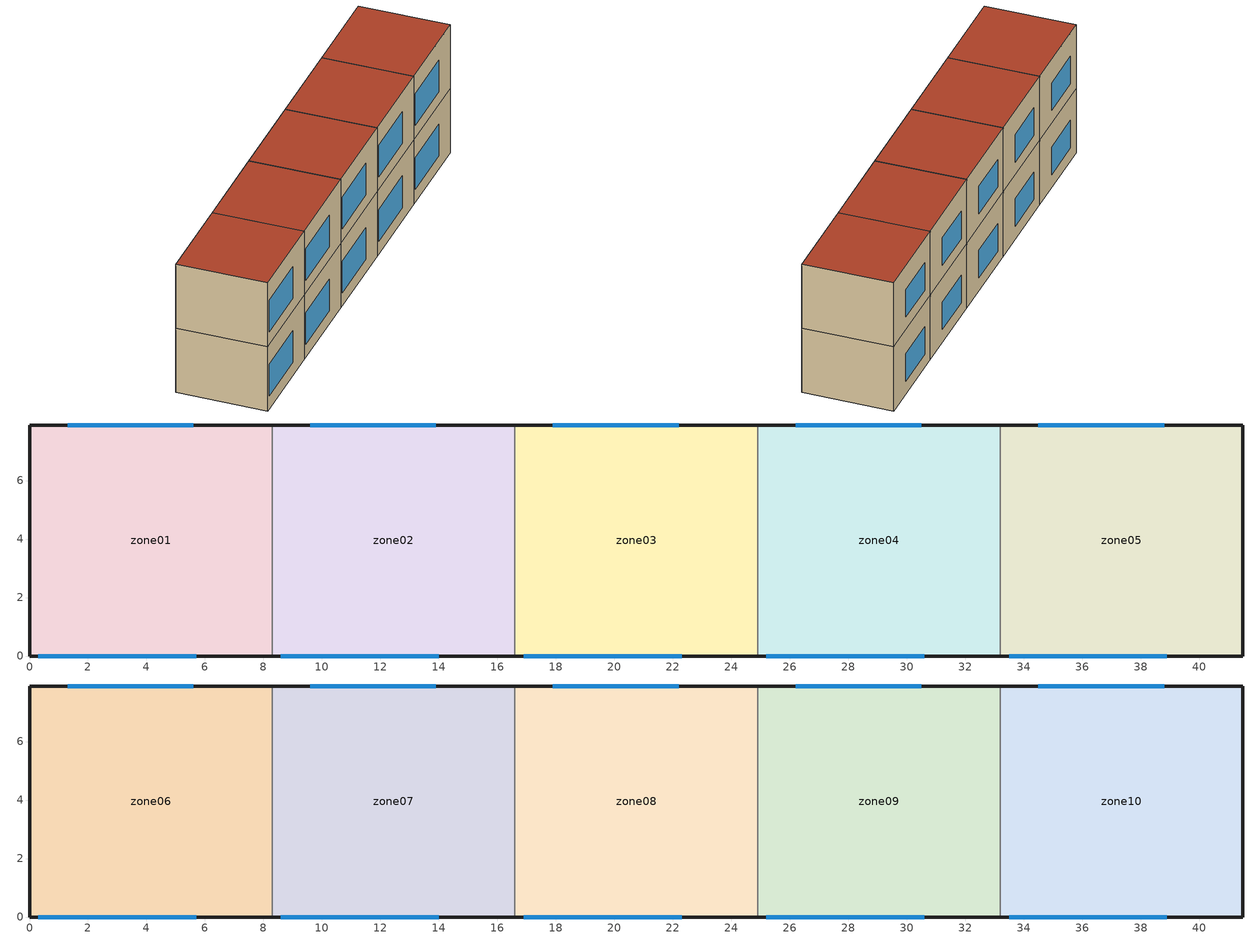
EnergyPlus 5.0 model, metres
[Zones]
zone01
 floor ground (GROUND_FLOOR): 8.3,7.9 8.3,0 0,0 0,7.9 z0
 wall outside (EXT_WALL): 8.3,7.9 0,7.9 0,0 8.3,0 z0:6.1
 wall to zone02 (ADJ_WALL): 8.3,0 8.3,7.9 z0:6.1
 window (EXT_WINDOW1): 0.3,0 5.7,0 z1.25:4.25; 5.6,7.9 1.3,7.9 z1.25:3.85
 ceiling to zone06 (ADJ_CEILING): 0,7.9 0,0 8.3,0 8.3,7.9 z6.1
zone02
 floor ground (GROUND_FLOOR): 16.6,7.9 16.6,0 8.3,0 8.3,7.9 z0
 wall outside (EXT_WALL): 16.6,7.9 8.3,7.9 / 8.3,0 16.6,0 z0:6.1
 wall to zone03 (ADJ_WALL): 16.6,0 16.6,7.9 z0:6.1
 wall to zone01 (ADJ_WALL): 8.3,7.9 8.3,0 z0:6.1
 window (EXT_WINDOW1): 8.6,0 14,0 z1.25:4.25; 13.9,7.9 9.6,7.9 z1.25:3.85
 ceiling to zone07 (ADJ_CEILING): 8.3,7.9 8.3,0 16.6,0 16.6,7.9 z6.1
zone03
 floor ground (GROUND_FLOOR): 24.9,7.9 24.9,0 16.6,0 16.6,7.9 z0
 wall outside (EXT_WALL): 24.9,7.9 16.6,7.9 / 16.6,0 24.9,0 z0:6.1
 wall to zone04 (ADJ_WALL): 24.9,0 24.9,7.9 z0:6.1
 wall to zone02 (ADJ_WALL): 16.6,7.9 16.6,0 z0:6.1
 window (EXT_WINDOW1): 16.9,0 22.3,0 z1.25:4.25; 22.2,7.9 17.9,7.9 z1.25:3.85
 ceiling to zone08 (ADJ_CEILING): 16.6,7.9 16.6,0 24.9,0 24.9,7.9 z6.1
zone04
 floor ground (GROUND_FLOOR): 33.2,7.9 33.2,0 24.9,0 24.9,7.9 z0
 wall outside (EXT_WALL): 33.2,7.9 24.9,7.9 / 24.9,0 33.2,0 z0:6.1
 wall to zone05 (ADJ_WALL): 33.2,0 33.2,7.9 z0:6.1
 wall to zone03 (ADJ_WALL): 24.9,7.9 24.9,0 z0:6.1
 window (EXT_WINDOW1): 25.2,0 30.6,0 z1.25:4.25; 30.5,7.9 26.2,7.9 z1.25:3.85
 ceiling to zone09 (ADJ_CEILING): 24.9,7.9 24.9,0 33.2,0 33.2,7.9 z6.1
zone05
 floor ground (GROUND_FLOOR): 41.5,7.9 41.5,0 33.2,0 33.2,7.9 z0
 wall outside (EXT_WALL): 33.2,0 41.5,0 41.5,7.9 33.2,7.9 z0:6.1
 wall to zone04 (ADJ_WALL): 33.2,7.9 33.2,0 z0:6.1
 window (EXT_WINDOW1): 33.5,0 38.9,0 z1.25:4.25; 38.8,7.9 34.5,7.9 z1.25:3.85
 ceiling to zone10 (ADJ_CEILING): 33.2,7.9 33.2,0 41.5,0 41.5,7.9 z6.1
zone06
 floor to zone01 (ADJ_CEILING): 8.3,7.9 8.3,0 0,0 0,7.9 z6.1
 wall outside (EXT_WALL): 8.3,7.9 0,7.9 0,0 8.3,0 z6.1:12.2
 wall to zone07 (ADJ_WALL): 8.3,0 8.3,7.9 z6.1:12.2
 window (EXT_WINDOW1): 0.3,0 5.7,0 z7.35:10.35; 5.6,7.9 1.3,7.9 z7.35:9.95
 roof outside (EXT_ROOF): 0,7.9 0,0 8.3,0 8.3,7.9 z12.2
zone07
 floor to zone02 (ADJ_CEILING): 16.6,7.9 16.6,0 8.3,0 8.3,7.9 z6.1
 wall outside (EXT_WALL): 16.6,7.9 8.3,7.9 / 8.3,0 16.6,0 z6.1:12.2
 wall to zone08 (ADJ_WALL): 16.6,0 16.6,7.9 z6.1:12.2
 wall to zone06 (ADJ_WALL): 8.3,7.9 8.3,0 z6.1:12.2
 window (EXT_WINDOW1): 8.6,0 14,0 z7.35:10.35; 13.9,7.9 9.6,7.9 z7.35:9.95
 roof outside (EXT_ROOF): 8.3,7.9 8.3,0 16.6,0 16.6,7.9 z12.2
zone08
 floor to zone03 (ADJ_CEILING): 24.9,7.9 24.9,0 16.6,0 16.6,7.9 z6.1
 wall outside (EXT_WALL): 24.9,7.9 16.6,7.9 / 16.6,0 24.9,0 z6.1:12.2
 wall to zone09 (ADJ_WALL): 24.9,0 24.9,7.9 z6.1:12.2
 wall to zone07 (ADJ_WALL): 16.6,7.9 16.6,0 z6.1:12.2
 window (EXT_WINDOW1): 16.9,0 22.3,0 z7.35:10.35; 22.2,7.9 17.9,7.9 z7.35:9.95
 roof outside (EXT_ROOF): 16.6,7.9 16.6,0 24.9,0 24.9,7.9 z12.2
zone09
 floor to zone04 (ADJ_CEILING): 33.2,7.9 33.2,0 24.9,0 24.9,7.9 z6.1
 wall outside (EXT_WALL): 33.2,7.9 24.9,7.9 / 24.9,0 33.2,0 z6.1:12.2
 wall to zone10 (ADJ_WALL): 33.2,0 33.2,7.9 z6.1:12.2
 wall to zone08 (ADJ_WALL): 24.9,7.9 24.9,0 z6.1:12.2
 window (EXT_WINDOW1): 25.2,0 30.6,0 z7.35:10.35; 30.5,7.9 26.2,7.9 z7.35:9.95
 roof outside (EXT_ROOF): 24.9,7.9 24.9,0 33.2,0 33.2,7.9 z12.2
zone10
 floor to zone05 (ADJ_CEILING): 41.5,7.9 41.5,0 33.2,0 33.2,7.9 z6.1
 wall outside (EXT_WALL): 33.2,0 41.5,0 41.5,7.9 33.2,7.9 z6.1:12.2
 wall to zone09 (ADJ_WALL): 33.2,7.9 33.2,0 z6.1:12.2
 window (EXT_WINDOW1): 33.5,0 38.9,0 z7.35:10.35; 38.8,7.9 34.5,7.9 z7.35:9.95
 roof outside (EXT_ROOF): 33.2,7.9 33.2,0 41.5,0 41.5,7.9 z12.2
[Building]
TRNSYS18: North Axis {deg}=0; Terrain=City; Loads Convergence Tolerance Value=0; Temperature Convergence Tolerance Value {deltaC}=0; Solar Distribution=FullInteriorAndExterior; Maximum Number of Warmup Days=0
[Site:Location]
not used: Latitude {deg}=0; Longitude {deg}=0; Time Zone {hr}=0; Elevation {m}=0
[Construction]
GROUND_FLOOR; EXT_WALL; EXT_ROOF; ADJ_WALL; ADJ_CEILING; EXT_WINDOW1: 
[WindowProperty:ShadingControl]
ESHADE=0; ISHADE=INPUT 1*MAX_ISHADE : SHADECNTRL=ISHADE_INTERNAL
[SurfaceProperty:OtherSideCoefficients]
BOUNDARY=IDENTICAL; BOUNDARY=INPUT 1*TBOUNDARY; BOUNDARY=INPUT 1*TBOUNDARY_2; BOUNDARY=INPUT 1*TBOUNDARY_3; BOUNDARY=INPUT 1*TGROUND; BOUNDARY=20; BOUNDARY=15
[Zone] Multiplier=1
zone01; zone02; zone03; zone04; zone05; zone06; zone07; zone08; zone09; zone10
